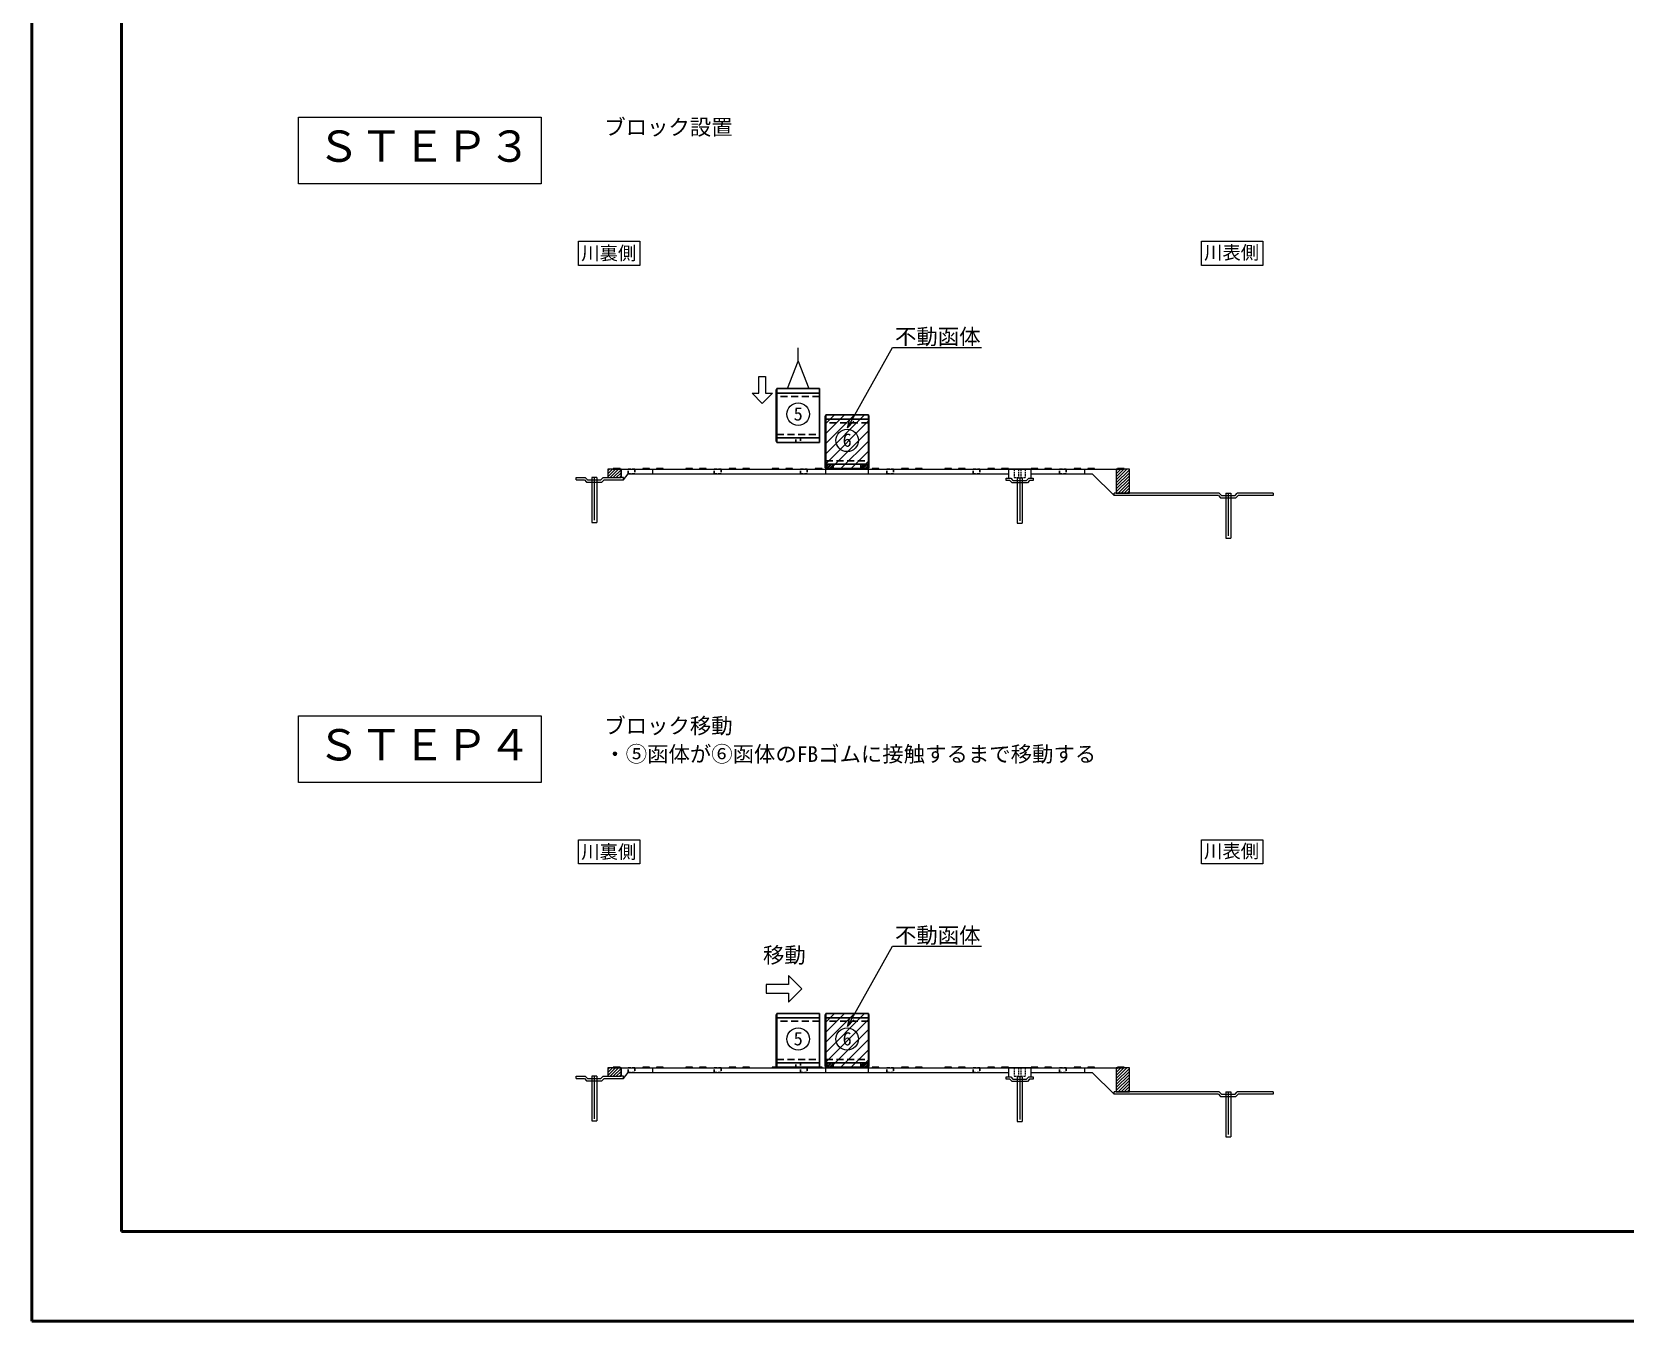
# Model space of a CAD drawing. Header units: millimetres. Extents: x 0 to 2286018, y 0 to 118800.
# Drawn here: x 0 to 71116, y 0 to 57561 of the extents above; entities that cross this region are included whole.
import ezdxf
from ezdxf import colors
from ezdxf.entities.mleader import LeaderData, LeaderLine
from ezdxf.enums import TextEntityAlignment as Align
from ezdxf.math import Vec2, Vec3

# ---------------------------------------------------------------- set-up
doc = ezdxf.new("R2010")
doc.units = ezdxf.units.MM
doc.header["$LTSCALE"] = 100
for name, pattern in [('CENTER2', [28.575, 19.05, -3.175, 3.175, -3.175]), ('HIDDEN', [0.375, 0.25, -0.125]), ('HIDDEN2', [4.7625, 3.175, -1.5875])]:
    doc.linetypes.add(name, pattern=pattern)
for name, color, linetype, lineweight in [('0その他', 7, 'Continuous', 13), ('0中心線', 7, 'CENTER2', 5), ('0文字', 41, 'Continuous', 5), ('1Pca-BOX', 3, 'Continuous', 25), ('1アンカーボルト孔', 253, 'Continuous', 13), ('1グラウトホール', 1, 'HIDDEN2', 25), ('2均し基礎コンクリート', 140, 'Continuous', 13), ('2現場打ち・増しコン', 1, 'HIDDEN2', 13), ('2遮水・可とう矢板', 43, 'Continuous', 13), ('3FBゴム', 181, 'Continuous', 13), ('3金具', 243, 'Continuous', 13), ('D-TTL', 2, 'Continuous', 50)]:
    doc.layers.add(name, color=color, linetype=linetype, lineweight=lineweight)
doc.styles.get("Standard").update_dxf_attribs({"font": 'MS Gothic.ttf'})
doc.styles.add('寸法文字', font='MS Gothic.ttf')

# ---------------------------------------------------------------- blocks, each defined once
blk = doc.blocks.new('_Open30')
at = {"color": 0, "lineweight": -2}
for p, q in [((-1, 0.27), (0, 0)), ((0, 0), (-1, -0.27)), ((0, 0), (-1, 0))]:
    blk.add_line(p, q, dxfattribs=at)

msp = doc.modelspace()

# ---------------------------------------------------------------- hatches: boundary and pattern name
at = {"layer": '0その他'}
h = msp.add_hatch(dxfattribs=at)
h.set_pattern_fill('ANSI31', color=256, scale=100)
h.set_pattern_definition([(45, (10841.8, -125506.48), (-224.5064, 224.5064), [])])
h.paths.add_polyline_path([(37346, 40462), (35432, 40462), (35432, 40262), (37346, 40262)])
h.paths.add_polyline_path([(37346, 40262), (35432, 40262), (35432, 38322), (37346, 38322)])
h.paths.add_polyline_path([(37346, 38322), (35451, 38322), (35451, 38062), (37346, 38062)])
h = msp.add_hatch(dxfattribs=at)
h.set_pattern_fill('ANSI31', color=256, scale=30, angle=180)
h.set_pattern_definition([(225, (-6047.27, -1342.35), (67.35192, -67.35192), [])])
h.paths.add_polyline_path([(25713, 38032), (26302, 38032), (26302, 37662), (25713, 37662)])
h = msp.add_hatch(dxfattribs=at)
h.set_pattern_fill('ANSI31', color=256, scale=30, angle=180)
h.set_pattern_definition([(225, (16641.44, -1342.35), (67.35192, -67.35192), [])])
h.paths.add_polyline_path([(48402, 38032), (48991, 38032), (48991, 36962), (48402, 36962)])
h = msp.add_hatch(dxfattribs=at)
h.set_pattern_fill('ANSI31', color=256, scale=100)
h.set_pattern_definition([(45, (10841.8, -152232.28), (-224.5064, 224.5064), [])])
h.paths.add_polyline_path([(37346, 13736), (35432, 13736), (35432, 13536), (37346, 13536)])
h.paths.add_polyline_path([(37346, 13536), (35432, 13536), (35432, 11596), (37346, 11596)])
h.paths.add_polyline_path([(37346, 11596), (35451, 11596), (35451, 11336), (37346, 11336)])
h = msp.add_hatch(dxfattribs=at)
h.set_pattern_fill('ANSI31', color=256, scale=30, angle=180)
h.set_pattern_definition([(225, (-6047.27, -28068.15), (67.35192, -67.35192), [])])
h.paths.add_polyline_path([(25713, 11306), (26302, 11306), (26302, 10936), (25713, 10936)])
h = msp.add_hatch(dxfattribs=at)
h.set_pattern_fill('ANSI31', color=256, scale=30, angle=180)
h.set_pattern_definition([(225, (16641.44, -28068.15), (67.35192, -67.35192), [])])
h.paths.add_polyline_path([(48402, 11306), (48991, 11306), (48991, 10236), (48402, 10236)])
at = {"layer": '3金具'}
h = msp.add_hatch(dxfattribs=at)
h.set_pattern_fill('ANSI32', color=256, scale=10, angle=90, style=0)
h.set_pattern_definition([(45, (93931.21, 57284.59), (67.35192, -67.35192), []), (45, (93931.21, 57329.49), (67.35192, -67.35192), [])])
h.paths.add_polyline_path([(35482, 38262), (35782, 38262), (35782, 38032), (35482, 38032)])
h = msp.add_hatch(dxfattribs=at)
h.set_pattern_fill('ANSI32', color=256, scale=10, angle=90, style=0)
h.set_pattern_definition([(45, (94438.21, 57284.59), (67.35192, -67.35192), []), (45, (94438.21, 57329.49), (67.35192, -67.35192), [])])
h.paths.add_polyline_path([(37296, 38262), (36996, 38262), (36996, 38032), (37296, 38032)])
h = msp.add_hatch(dxfattribs=at)
h.set_pattern_fill('ANSI32', color=256, scale=10, angle=90, style=0)
h.set_pattern_definition([(45, (93931.21, 30558.79), (67.35192, -67.35192), []), (45, (93931.21, 30603.69), (67.35192, -67.35192), [])])
h.paths.add_polyline_path([(35482, 11536), (35782, 11536), (35782, 11306), (35482, 11306)])
h = msp.add_hatch(dxfattribs=at)
h.set_pattern_fill('ANSI32', color=256, scale=10, angle=90, style=0)
h.set_pattern_definition([(45, (94438.21, 30558.79), (67.35192, -67.35192), []), (45, (94438.21, 30603.69), (67.35192, -67.35192), [])])
h.paths.add_polyline_path([(37296, 11536), (36996, 11536), (36996, 11306), (37296, 11306)])

# ---------------------------------------------------------------- linework, layer by layer
at = {"layer": '0その他'}
for p, q in [((34202, 42863), (34202, 43453)), ((33728, 41632), (34202, 42863)), ((34202, 42863), (34676, 41632))]:
    msp.add_line(p, q, dxfattribs=at)
for points in [[(32153, 41425), (32453, 41425), (32453, 42175), (32753, 42175), (32753, 41425), (33053, 41425), (32603, 40975)], [(25713, 38032), (25713, 37662), (26302, 37662), (26302, 38032)], [(48402, 38032), (48402, 36962), (48991, 36962), (48991, 38032)], [(33775, 15436), (33775, 15036), (32775, 15036), (32775, 14636), (33775, 14636), (33775, 14236), (34375, 14836)], [(25713, 11306), (25713, 10936), (26302, 10936), (26302, 11306)], [(48402, 11306), (48402, 10236), (48991, 10236), (48991, 11306)]]:
    msp.add_lwpolyline(points, close=True, dxfattribs=at)
at = {"layer": '0中心線'}
for p, q in [((25102, 37662), (25102, 35662)), ((44093, 37632), (44093, 35632)), ((53402, 36962), (53402, 34962)), ((25102, 10936), (25102, 8936)), ((44093, 10906), (44093, 8906)), ((53402, 10236), (53402, 8236))]:
    msp.add_line(p, q, dxfattribs=at)
at = {"layer": '0文字'}
for points in [[(11906, 53754), (22733, 53754), (22733, 50773), (11906, 50773)], [(24402, 48210), (27135, 48210), (27135, 47136), (24402, 47136)], [(52209, 48210), (54942, 48210), (54942, 47136), (52209, 47136)], [(11906, 27028), (22733, 27028), (22733, 24047), (11906, 24047)], [(24402, 21484), (27135, 21484), (27135, 20410), (24402, 20410)], [(52209, 21484), (54942, 21484), (54942, 20410), (52209, 20410)]]:
    msp.add_lwpolyline(points, close=True, dxfattribs=at)
for centre in [(34204, 40492), (36391, 39322), (34204, 12596), (36391, 12596)]:
    msp.add_circle(centre, 500, dxfattribs=at)
at = {"layer": '1Pca-BOX'}
for p, q in [((33245, 41632), (35159, 41632)), ((33245, 41632), (33245, 39232)), ((35159, 41432), (33245, 41432)), ((35159, 41632), (35159, 39232)), ((35432, 40462), (37346, 40462)), ((35432, 40462), (35432, 38062)), ((37346, 40262), (35432, 40262)), ((37346, 40462), (37346, 38062)), ((35159, 39432), (33245, 39432)), ((33245, 39232), (35159, 39232)), ((37346, 38262), (35432, 38262)), ((35432, 38062), (37346, 38062)), ((33245, 13736), (35159, 13736)), ((33245, 13736), (33245, 11336)), ((35159, 13536), (33245, 13536)), ((35159, 13736), (35159, 11336)), ((35432, 13736), (37346, 13736)), ((35432, 13736), (35432, 11336)), ((37346, 13536), (35432, 13536)), ((37346, 13736), (37346, 11336)), ((35159, 11536), (33245, 11536)), ((37346, 11536), (35432, 11536)), ((33245, 11336), (35159, 11336)), ((35432, 11336), (37346, 11336))]:
    msp.add_line(p, q, dxfattribs=at)
at = {"layer": '1Pca-BOX', "linetype": 'HIDDEN2'}
for p, q in [((35159, 41282), (33245, 41282)), ((37346, 40112), (35432, 40112)), ((33245, 39582), (35159, 39582)), ((35432, 38412), (37346, 38412)), ((35159, 13386), (33245, 13386)), ((37346, 13386), (35432, 13386)), ((33245, 11686), (35159, 11686)), ((35432, 11686), (37346, 11686))]:
    msp.add_line(p, q, dxfattribs=at)
at = {"layer": '1アンカーボルト孔', "linetype": 'HIDDEN', "ltscale": 3}
for p, q in [((43843, 38032), (43843, 37662)), ((44043, 38032), (44043, 37662)), ((44143, 38032), (44143, 37662)), ((44343, 38032), (44343, 37662)), ((43843, 37662), (44043, 37662)), ((44143, 37662), (44343, 37662)), ((43843, 11306), (43843, 10936)), ((43843, 10936), (44043, 10936)), ((44043, 11306), (44043, 10936)), ((44143, 11306), (44143, 10936)), ((44143, 10936), (44343, 10936)), ((44343, 11306), (44343, 10936))]:
    msp.add_line(p, q, dxfattribs=at)
at = {"layer": '1グラウトホール', "ltscale": 0.4}
for points in [[(34097, 39432), (34307, 39432), (34307, 39232), (34097, 39232)], [(26609, 38032), (26909, 38032), (26909, 37832), (26609, 37832)], [(30461, 38032), (30761, 38032), (30761, 37832), (30461, 37832)], [(34313, 38032), (34613, 38032), (34613, 37832), (34313, 37832)], [(38165, 38032), (38465, 38032), (38465, 37832), (38165, 37832)], [(42017, 38032), (42317, 38032), (42317, 37832), (42017, 37832)], [(45869, 38032), (46169, 38032), (46169, 37832), (45869, 37832)], [(34097, 11536), (34307, 11536), (34307, 11336), (34097, 11336)], [(26609, 11306), (26909, 11306), (26909, 11106), (26609, 11106)], [(30461, 11306), (30761, 11306), (30761, 11106), (30461, 11106)], [(34313, 11306), (34613, 11306), (34613, 11106), (34313, 11106)], [(38165, 11306), (38465, 11306), (38465, 11106), (38165, 11106)], [(42017, 11306), (42317, 11306), (42317, 11106), (42017, 11106)], [(45869, 11306), (46169, 11306), (46169, 11106), (45869, 11106)]]:
    msp.add_lwpolyline(points, close=True, dxfattribs=at)
at = {"layer": '2均し基礎コンクリート', "linetype": 'Continuous'}
for p, q in [((26302, 38032), (26302, 37662)), ((48402, 38032), (48402, 36962)), ((53002, 36962), (48402, 36962)), ((53002, 36962), (53102, 36862)), ((53102, 36862), (53702, 36862)), ((53702, 36862), (53802, 36962)), ((55302, 36962), (53802, 36962)), ((26302, 11306), (26302, 10936)), ((48402, 11306), (48402, 10236)), ((53002, 10236), (48402, 10236)), ((53002, 10236), (53102, 10136)), ((53102, 10136), (53702, 10136)), ((53702, 10136), (53802, 10236)), ((55302, 10236), (53802, 10236))]:
    msp.add_line(p, q, dxfattribs=at)
at = {"layer": '2均し基礎コンクリート'}
for p, q in [((26302, 38032), (48402, 38032)), ((26402, 37562), (26609, 37832)), ((26609, 37832), (43593, 37832)), ((27716, 37832), (27716, 38032)), ((35432, 37832), (35432, 38032)), ((37346, 37832), (37346, 38032)), ((44593, 37832), (47332, 37832)), ((46988, 38032), (46988, 37832)), ((47332, 37832), (48302, 36862)), ((48402, 36962), (48302, 36962)), ((48302, 36862), (48302, 36962)), ((52961, 36862), (48302, 36862)), ((52961, 36862), (53061, 36762)), ((53061, 36762), (53743, 36762)), ((53743, 36762), (53843, 36862)), ((55402, 36862), (53843, 36862)), ((55402, 36962), (55302, 36962)), ((55402, 36962), (55402, 36862)), ((26302, 11306), (48402, 11306)), ((26402, 10836), (26609, 11106)), ((26609, 11106), (43593, 11106)), ((27716, 11106), (27716, 11306)), ((35432, 11106), (35432, 11306)), ((37346, 11106), (37346, 11306)), ((44593, 11106), (47332, 11106)), ((46988, 11306), (46988, 11106)), ((47332, 11106), (48302, 10136)), ((48402, 10236), (48302, 10236)), ((48302, 10136), (48302, 10236)), ((52961, 10136), (48302, 10136)), ((52961, 10136), (53061, 10036)), ((53061, 10036), (53743, 10036)), ((53743, 10036), (53843, 10136)), ((55402, 10136), (53843, 10136)), ((55402, 10236), (55302, 10236)), ((55402, 10236), (55402, 10136))]:
    msp.add_line(p, q, dxfattribs=at)
for points in [[(24302, 37562), (24302, 37662), (24402, 37662)], [(24302, 37562), (24660, 37562), (24760, 37462), (25443, 37462), (25543, 37562), (26402, 37562)], [(26402, 37562), (26402, 37662), (26302, 37662)], [(44593, 37632), (44693, 37632), (44693, 37532), (44534, 37532), (44434, 37432), (43751, 37432), (43651, 37532), (43493, 37532), (43493, 37632), (43593, 37632)], [(24302, 10836), (24302, 10936), (24402, 10936)], [(24302, 10836), (24660, 10836), (24760, 10736), (25443, 10736), (25543, 10836), (26402, 10836)], [(26402, 10836), (26402, 10936), (26302, 10936)], [(44593, 10906), (44693, 10906), (44693, 10806), (44534, 10806), (44434, 10706), (43751, 10706), (43651, 10806), (43493, 10806), (43493, 10906), (43593, 10906)]]:
    msp.add_lwpolyline(points, dxfattribs=at)
at = {"layer": '2均し基礎コンクリート', "linetype": 'Continuous'}
for points in [[(24402, 37662), (24702, 37662), (24802, 37562), (25402, 37562), (25502, 37662), (26302, 37662)], [(24402, 10936), (24702, 10936), (24802, 10836), (25402, 10836), (25502, 10936), (26302, 10936)]]:
    msp.add_lwpolyline(points, dxfattribs=at)
at = {"layer": '2現場打ち・増しコン', "linetype": 'Continuous'}
for p, q in [((43593, 38032), (43593, 37632)), ((44593, 38032), (43593, 38032)), ((44593, 38032), (44593, 37632)), ((43593, 11306), (43593, 10906)), ((44593, 11306), (43593, 11306)), ((44593, 11306), (44593, 10906))]:
    msp.add_line(p, q, dxfattribs=at)
for points in [[(43593, 37632), (43693, 37632), (43793, 37532), (44393, 37532), (44493, 37632), (44593, 37632)], [(43593, 10906), (43693, 10906), (43793, 10806), (44393, 10806), (44493, 10906), (44593, 10906)]]:
    msp.add_lwpolyline(points, dxfattribs=at)
at = {"layer": '2遮水・可とう矢板'}
for p, q in [((25217, 37662), (24987, 37662)), ((24987, 37662), (24987, 35662)), ((25217, 37662), (25217, 35662)), ((43978, 37632), (43978, 35632)), ((44208, 37632), (43978, 37632)), ((44208, 37632), (44208, 35632)), ((53287, 36962), (53287, 34962)), ((53287, 36962), (53517, 36962)), ((53517, 36962), (53517, 34962)), ((24987, 35662), (25217, 35662)), ((43978, 35632), (44208, 35632)), ((53287, 34962), (53517, 34962)), ((25217, 10936), (24987, 10936)), ((24987, 10936), (24987, 8936)), ((25217, 10936), (25217, 8936)), ((43978, 10906), (43978, 8906)), ((44208, 10906), (43978, 10906)), ((44208, 10906), (44208, 8906)), ((53287, 10236), (53287, 8236)), ((53287, 10236), (53517, 10236)), ((53517, 10236), (53517, 8236)), ((24987, 8936), (25217, 8936)), ((43978, 8906), (44208, 8906)), ((53287, 8236), (53517, 8236))]:
    msp.add_line(p, q, dxfattribs=at)
at = {"layer": '3FBゴム'}
for points in [[(33220, 41592), (33245, 41592), (33245, 39272), (33220, 39272)], [(35407, 40422), (35432, 40422), (35432, 38102), (35407, 38102)], [(37371, 40422), (37346, 40422), (37346, 38102), (37371, 38102)], [(33220, 13696), (33245, 13696), (33245, 11376), (33220, 11376)], [(35407, 13696), (35432, 13696), (35432, 11376), (35407, 11376)], [(37371, 13696), (37346, 13696), (37346, 11376), (37371, 11376)]]:
    msp.add_lwpolyline(points, close=True, dxfattribs=at)
at = {"layer": '3金具'}
for p, q in [((25952, 38049), (26252, 38049)), ((25952, 38043), (26252, 38043)), ((25952, 38038), (26252, 38038)), ((27266, 38049), (27566, 38049)), ((27266, 38043), (27566, 38043)), ((27266, 38038), (27566, 38038)), ((27878, 38049), (28178, 38049)), ((27878, 38043), (28178, 38043)), ((27878, 38038), (28178, 38038)), ((29192, 38049), (29492, 38049)), ((29192, 38043), (29492, 38043)), ((29192, 38038), (29492, 38038)), ((29804, 38049), (30104, 38049)), ((29804, 38043), (30104, 38043)), ((29804, 38038), (30104, 38038)), ((31118, 38049), (31418, 38049)), ((31118, 38043), (31418, 38043)), ((31118, 38038), (31418, 38038)), ((31730, 38049), (32030, 38049)), ((31730, 38043), (32030, 38043)), ((31730, 38038), (32030, 38038)), ((33044, 38049), (33344, 38049)), ((33044, 38043), (33344, 38043)), ((33044, 38038), (33344, 38038)), ((33656, 38049), (33956, 38049)), ((33656, 38043), (33956, 38043)), ((33656, 38038), (33956, 38038)), ((34970, 38049), (35270, 38049)), ((34970, 38043), (35270, 38043)), ((34970, 38038), (35270, 38038)), ((35582, 38049), (35882, 38049)), ((35582, 38043), (35882, 38043)), ((35582, 38038), (35882, 38038)), ((36896, 38049), (37196, 38049)), ((36896, 38043), (37196, 38043)), ((36896, 38038), (37196, 38038)), ((37508, 38049), (37808, 38049)), ((37508, 38043), (37808, 38043)), ((37508, 38038), (37808, 38038)), ((38822, 38049), (39122, 38049)), ((38822, 38043), (39122, 38043)), ((38822, 38038), (39122, 38038)), ((39434, 38049), (39734, 38049)), ((39434, 38043), (39734, 38043)), ((39434, 38038), (39734, 38038)), ((40748, 38049), (41048, 38049)), ((40748, 38043), (41048, 38043)), ((40748, 38038), (41048, 38038)), ((41360, 38049), (41660, 38049)), ((41360, 38043), (41660, 38043)), ((41360, 38038), (41660, 38038)), ((42674, 38049), (42974, 38049)), ((42674, 38043), (42974, 38043)), ((42674, 38038), (42974, 38038)), ((43286, 38049), (43586, 38049)), ((43286, 38043), (43586, 38043)), ((43286, 38038), (43586, 38038)), ((44600, 38049), (44900, 38049)), ((44600, 38043), (44900, 38043)), ((44600, 38038), (44900, 38038)), ((45212, 38049), (45512, 38049)), ((45212, 38043), (45512, 38043)), ((45212, 38038), (45512, 38038)), ((46526, 38049), (46826, 38049)), ((46526, 38043), (46826, 38043)), ((46526, 38038), (46826, 38038)), ((47138, 38049), (47438, 38049)), ((47138, 38043), (47438, 38043)), ((47138, 38038), (47438, 38038)), ((48452, 38049), (48752, 38049)), ((48452, 38043), (48752, 38043)), ((48452, 38038), (48752, 38038)), ((25952, 11323), (26252, 11323)), ((25952, 11317), (26252, 11317)), ((25952, 11312), (26252, 11312)), ((27266, 11323), (27566, 11323)), ((27266, 11317), (27566, 11317)), ((27266, 11312), (27566, 11312)), ((27878, 11323), (28178, 11323)), ((27878, 11317), (28178, 11317)), ((27878, 11312), (28178, 11312)), ((29192, 11323), (29492, 11323)), ((29192, 11317), (29492, 11317)), ((29192, 11312), (29492, 11312)), ((29804, 11323), (30104, 11323)), ((29804, 11317), (30104, 11317)), ((29804, 11312), (30104, 11312)), ((31118, 11323), (31418, 11323)), ((31118, 11317), (31418, 11317)), ((31118, 11312), (31418, 11312)), ((31730, 11323), (32030, 11323)), ((31730, 11317), (32030, 11317)), ((31730, 11312), (32030, 11312)), ((33044, 11323), (33344, 11323)), ((33044, 11317), (33344, 11317)), ((33044, 11312), (33344, 11312)), ((33656, 11323), (33956, 11323)), ((33656, 11317), (33956, 11317)), ((33656, 11312), (33956, 11312)), ((34970, 11323), (35270, 11323)), ((34970, 11317), (35270, 11317)), ((34970, 11312), (35270, 11312)), ((35582, 11323), (35882, 11323)), ((35582, 11317), (35882, 11317)), ((35582, 11312), (35882, 11312)), ((36896, 11323), (37196, 11323)), ((36896, 11317), (37196, 11317)), ((36896, 11312), (37196, 11312)), ((37508, 11323), (37808, 11323)), ((37508, 11317), (37808, 11317)), ((37508, 11312), (37808, 11312)), ((38822, 11323), (39122, 11323)), ((38822, 11317), (39122, 11317)), ((38822, 11312), (39122, 11312)), ((39434, 11323), (39734, 11323)), ((39434, 11317), (39734, 11317)), ((39434, 11312), (39734, 11312)), ((40748, 11323), (41048, 11323)), ((40748, 11317), (41048, 11317)), ((40748, 11312), (41048, 11312)), ((41360, 11323), (41660, 11323)), ((41360, 11317), (41660, 11317)), ((41360, 11312), (41660, 11312)), ((42674, 11323), (42974, 11323)), ((42674, 11317), (42974, 11317)), ((42674, 11312), (42974, 11312)), ((43286, 11323), (43586, 11323)), ((43286, 11317), (43586, 11317)), ((43286, 11312), (43586, 11312)), ((44600, 11323), (44900, 11323)), ((44600, 11317), (44900, 11317)), ((44600, 11312), (44900, 11312)), ((45212, 11323), (45512, 11323)), ((45212, 11317), (45512, 11317)), ((45212, 11312), (45512, 11312)), ((46526, 11323), (46826, 11323)), ((46526, 11317), (46826, 11317)), ((46526, 11312), (46826, 11312)), ((47138, 11323), (47438, 11323)), ((47138, 11317), (47438, 11317)), ((47138, 11312), (47438, 11312)), ((48452, 11323), (48752, 11323)), ((48452, 11317), (48752, 11317)), ((48452, 11312), (48752, 11312))]:
    msp.add_line(p, q, dxfattribs=at)
for points in [[(26252, 38062), (25952, 38062), (25952, 38032), (26252, 38032)], [(27566, 38062), (27266, 38062), (27266, 38032), (27566, 38032)], [(28178, 38062), (27878, 38062), (27878, 38032), (28178, 38032)], [(29492, 38062), (29192, 38062), (29192, 38032), (29492, 38032)], [(30104, 38062), (29804, 38062), (29804, 38032), (30104, 38032)], [(31418, 38062), (31118, 38062), (31118, 38032), (31418, 38032)], [(32030, 38062), (31730, 38062), (31730, 38032), (32030, 38032)], [(33344, 38062), (33044, 38062), (33044, 38032), (33344, 38032)], [(33956, 38062), (33656, 38062), (33656, 38032), (33956, 38032)], [(35270, 38062), (34970, 38062), (34970, 38032), (35270, 38032)], [(35782, 38262), (35482, 38262), (35482, 38032), (35782, 38032)], [(35882, 38062), (35582, 38062), (35582, 38032), (35882, 38032)], [(37196, 38062), (36896, 38062), (36896, 38032), (37196, 38032)], [(36996, 38262), (37296, 38262), (37296, 38032), (36996, 38032)], [(37808, 38062), (37508, 38062), (37508, 38032), (37808, 38032)], [(39122, 38062), (38822, 38062), (38822, 38032), (39122, 38032)], [(39734, 38062), (39434, 38062), (39434, 38032), (39734, 38032)], [(41048, 38062), (40748, 38062), (40748, 38032), (41048, 38032)], [(41660, 38062), (41360, 38062), (41360, 38032), (41660, 38032)], [(42974, 38062), (42674, 38062), (42674, 38032), (42974, 38032)], [(43586, 38062), (43286, 38062), (43286, 38032), (43586, 38032)], [(44900, 38062), (44600, 38062), (44600, 38032), (44900, 38032)], [(45512, 38062), (45212, 38062), (45212, 38032), (45512, 38032)], [(46826, 38062), (46526, 38062), (46526, 38032), (46826, 38032)], [(47438, 38062), (47138, 38062), (47138, 38032), (47438, 38032)], [(48752, 38062), (48452, 38062), (48452, 38032), (48752, 38032)], [(35782, 11536), (35482, 11536), (35482, 11306), (35782, 11306)], [(36996, 11536), (37296, 11536), (37296, 11306), (36996, 11306)], [(26252, 11336), (25952, 11336), (25952, 11306), (26252, 11306)], [(27566, 11336), (27266, 11336), (27266, 11306), (27566, 11306)], [(28178, 11336), (27878, 11336), (27878, 11306), (28178, 11306)], [(29492, 11336), (29192, 11336), (29192, 11306), (29492, 11306)], [(30104, 11336), (29804, 11336), (29804, 11306), (30104, 11306)], [(31418, 11336), (31118, 11336), (31118, 11306), (31418, 11306)], [(32030, 11336), (31730, 11336), (31730, 11306), (32030, 11306)], [(33344, 11336), (33044, 11336), (33044, 11306), (33344, 11306)], [(33956, 11336), (33656, 11336), (33656, 11306), (33956, 11306)], [(35270, 11336), (34970, 11336), (34970, 11306), (35270, 11306)], [(35882, 11336), (35582, 11336), (35582, 11306), (35882, 11306)], [(37196, 11336), (36896, 11336), (36896, 11306), (37196, 11306)], [(37808, 11336), (37508, 11336), (37508, 11306), (37808, 11306)], [(39122, 11336), (38822, 11336), (38822, 11306), (39122, 11306)], [(39734, 11336), (39434, 11336), (39434, 11306), (39734, 11306)], [(41048, 11336), (40748, 11336), (40748, 11306), (41048, 11306)], [(41660, 11336), (41360, 11336), (41360, 11306), (41660, 11306)], [(42974, 11336), (42674, 11336), (42674, 11306), (42974, 11306)], [(43586, 11336), (43286, 11336), (43286, 11306), (43586, 11306)], [(44900, 11336), (44600, 11336), (44600, 11306), (44900, 11306)], [(45512, 11336), (45212, 11336), (45212, 11306), (45512, 11306)], [(46826, 11336), (46526, 11336), (46526, 11306), (46826, 11306)], [(47438, 11336), (47138, 11336), (47138, 11306), (47438, 11306)], [(48752, 11336), (48452, 11336), (48452, 11306), (48752, 11306)]]:
    msp.add_lwpolyline(points, close=True, dxfattribs=at)
at = {"layer": 'D-TTL'}
for points in [[(0, 0), (168200, 0), (168200, 118800), (0, 118800)], [(4000, 4000), (164200, 4000), (164200, 114800), (4000, 114800)]]:
    msp.add_lwpolyline(points, close=True, dxfattribs=at)

# ---------------------------------------------------------------- texts
at = {"layer": '0文字'}
for s, p in [('ブロック設置', (25550, 52956)), ('ブロック移動', (25550, 26230)), ('・⑤函体が⑥函体のFBゴムに接触するまで移動する', (25550, 24969))]:
    msp.add_text(s, height=700, dxfattribs=at).set_placement(p)
for s, p in [('ＳＴＥＰ３', (17510, 51339)), ('ＳＴＥＰ４', (17510, 24613))]:
    msp.add_text(s, height=1400, dxfattribs=at).set_placement(p, align=Align.BOTTOM_CENTER)
for s, p in [('川裏側', (25751, 47381)), ('川表側', (53549, 47408)), ('川裏側', (25751, 20655)), ('川表側', (53549, 20683))]:
    msp.add_text(s, height=600, dxfattribs=at).set_placement(p, align=Align.CENTER)
at = {"layer": '0文字', "char_height": 600, "attachment_point": 5, "style": '寸法文字'}
for s, insert in [('5', (34205, 40502)), ('6', (36392, 39332)), ('5', (34205, 12606)), ('6', (36392, 12606))]:
    msp.add_mtext(s, dxfattribs=dict(at, insert=insert))
at = {"layer": '0文字', "insert": (32634, 15911), "char_height": 700, "attachment_point": 7}
msp.add_mtext('移動', dxfattribs=at)

# ---------------------------------------------------------------- leaders
at = {"layer": '0文字'}
ml = msp.add_multileader_mtext('Standard', dxfattribs=at)
ml.set_content('不動函体', color=256, style='寸法文字')
ml.set_leader_properties(color=256, lineweight=-1)
ml.set_arrow_properties(name='OPEN30')
ml.build(insert=Vec2(0, 0))
ml.multileader.update_dxf_attribs({"text_left_attachment_type": 6, "text_right_attachment_type": 6, "dogleg_length": 0.36, "arrow_head_size": 400, "scale": 200})
ctx = ml.context
ctx.base_point, ctx.scale, ctx.char_height, ctx.arrow_head_size, ctx.landing_gap_size, ctx.plane_origin = Vec3(38485, 43464), 200, 700, 400, 40, Vec3(44308, 47324)
ctx.left_attachment, ctx.right_attachment = 6, 6
notes = []
notes.append((ctx, [(1, (1, 1, 0), (38413, 43464), (1, 0), 72, [(0, [(36401, 39881)], 0, [])])]))
ctx.mtext.insert, ctx.mtext.flow_direction = Vec3(38525, 44304), 5
ml = msp.add_multileader_mtext('Standard', dxfattribs=at)
ml.set_content('不動函体', color=256, style='寸法文字')
ml.set_leader_properties(color=256, lineweight=-1)
ml.set_arrow_properties(name='OPEN30')
ml.build(insert=Vec2(0, 0))
ml.multileader.update_dxf_attribs({"text_left_attachment_type": 6, "text_right_attachment_type": 6, "dogleg_length": 0.36, "arrow_head_size": 400, "scale": 200})
ctx = ml.context
ctx.base_point, ctx.scale, ctx.char_height, ctx.arrow_head_size, ctx.landing_gap_size, ctx.plane_origin = Vec3(38485, 16738), 200, 700, 400, 40, Vec3(44308, 20598)
ctx.left_attachment, ctx.right_attachment = 6, 6
notes.append((ctx, [(1, (1, 1, 0), (38413, 16738), (1, 0), 72, [(0, [(36401, 13155)], 0, [])])]))
ctx.mtext.insert, ctx.mtext.flow_direction = Vec3(38525, 17578), 5
for ctx, leaders in notes:
    for number, flags, end, landing, length, lines in leaders:
        leader = LeaderData()
        leader.index, (leader.has_last_leader_line, leader.has_dogleg_vector, leader.attachment_direction) = number, flags
        leader.last_leader_point, leader.dogleg_vector, leader.dogleg_length = Vec3(end), Vec3(landing), length
        for number, points, colour, breaks in lines:
            line = LeaderLine()
            line.index, line.vertices, line.color, line.breaks = number, Vec3.list(points), colors.encode_raw_color(colour), breaks
            leader.lines.append(line)
        ctx.leaders.append(leader)

doc.saveas('drawing.dxf')
